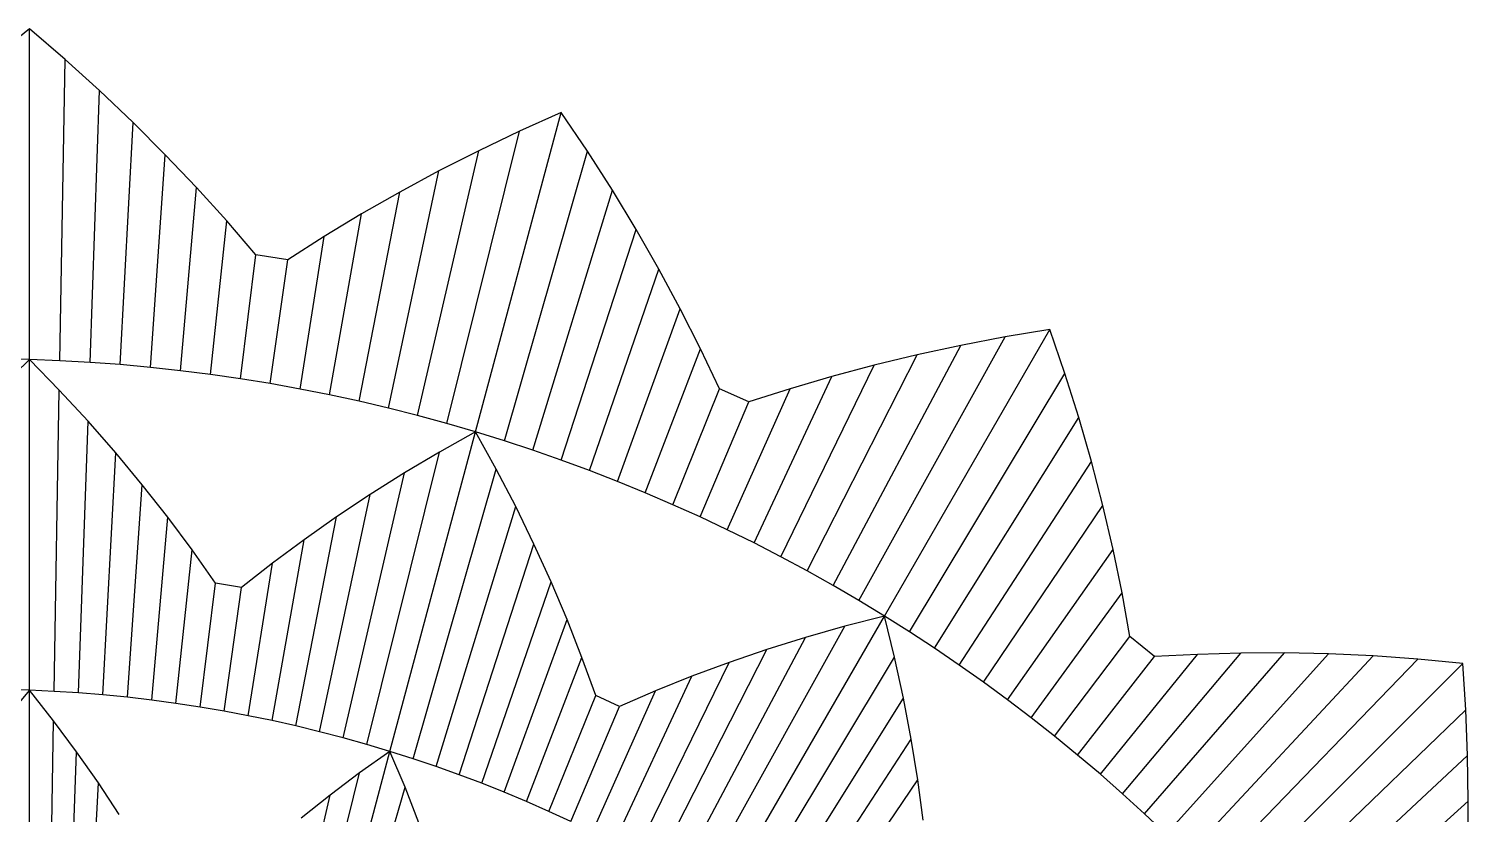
# Model space of a CAD drawing. Header units: metres. Extents: x -32.5 to 30, y -28.8 to 31.2.
# Drawn here: x -0.01 to 21.74, y 19.38 to 31.25 of the extents above; entities that cross this region are included whole.
import ezdxf

# ---------------------------------------------------------------- set-up
doc = ezdxf.new("R2010")
doc.units = ezdxf.units.M
for name, color, linetype in [('Fill', 3, 'Continuous'), ('Inner', 2, 'Continuous'), ('Outer', 1, 'Continuous')]:
    doc.layers.add(name, color=color, linetype=linetype)

msp = doc.modelspace()

# ---------------------------------------------------------------- linework, layer by layer
at = {"layer": 'Fill'}
for p, q in [((0, 26.25), (0, 31.25)), ((0.458, 26.232), (0.537, 30.787)), ((0.915, 26.206), (1.059, 30.315)), ((1.372, 26.172), (1.564, 29.834)), ((6.74, 25.154), (8.034, 29.984)), ((6.303, 25.282), (7.405, 29.702)), ((5.864, 25.401), (6.789, 29.407)), ((7.174, 25.02), (8.43, 29.399)), ((1.827, 26.131), (2.052, 29.345)), ((5.423, 25.513), (6.185, 29.1)), ((2.282, 26.081), (2.524, 28.848)), ((4.98, 25.618), (5.594, 28.781)), ((7.606, 24.877), (8.808, 28.809)), ((2.735, 26.023), (2.979, 28.344)), ((4.534, 25.714), (5.017, 28.45)), ((4.087, 25.803), (4.452, 28.108)), ((8.034, 24.727), (9.168, 28.215)), ((3.187, 25.958), (3.417, 27.833)), ((3.638, 25.885), (3.901, 27.755)), ((8.46, 24.57), (9.509, 27.617)), ((8.883, 24.406), (9.833, 27.016)), ((12.531, 22.606), (14.74, 26.591)), ((12.917, 22.372), (15.417, 26.702)), ((9.303, 24.234), (10.139, 26.413)), ((11.747, 23.055), (13.412, 26.322)), ((12.141, 22.834), (14.071, 26.464)), ((0, 21.25), (0, 26.25)), ((11.349, 23.269), (12.761, 26.165)), ((10.947, 23.476), (12.121, 25.993)), ((13.298, 22.132), (15.644, 26.036)), ((0.371, 21.233), (0.45, 25.788)), ((9.719, 24.055), (10.427, 25.807)), ((10.541, 23.676), (11.49, 25.808)), ((10.132, 23.869), (10.87, 25.608)), ((0.741, 21.209), (0.884, 25.318)), ((13.675, 21.884), (15.853, 25.371)), ((5.446, 20.325), (6.74, 25.154)), ((1.11, 21.179), (1.302, 24.841)), ((5.094, 20.43), (6.196, 24.85)), ((5.796, 20.213), (7.052, 24.592)), ((14.047, 21.631), (16.044, 24.706)), ((4.74, 20.529), (5.664, 24.535)), ((1.478, 21.143), (1.703, 24.357)), ((4.383, 20.623), (5.146, 24.209)), ((6.144, 20.096), (7.346, 24.027)), ((14.415, 21.371), (16.217, 24.042)), ((1.846, 21.1), (2.088, 23.867)), ((4.026, 20.71), (4.64, 23.873)), ((3.666, 20.79), (4.148, 23.526)), ((2.213, 21.051), (2.456, 23.371)), ((6.489, 19.972), (7.622, 23.459)), ((14.778, 21.105), (16.371, 23.38)), ((3.305, 20.865), (3.67, 23.17)), ((2.578, 20.995), (2.808, 22.87)), ((6.832, 19.843), (7.881, 22.889)), ((2.942, 20.933), (3.205, 22.804)), ((15.135, 20.832), (16.507, 22.72)), ((7.173, 19.707), (8.123, 22.318)), ((10.107, 18.233), (12.316, 22.218)), ((10.417, 18.042), (12.917, 22.372)), ((9.794, 18.419), (11.724, 22.049)), ((15.488, 20.554), (16.625, 22.062)), ((9.477, 18.6), (11.142, 21.867)), ((10.723, 17.846), (13.069, 21.751)), ((15.836, 20.269), (16.999, 21.758)), ((16.179, 19.979), (17.647, 21.792)), ((16.516, 19.683), (18.302, 21.811)), ((16.848, 19.381), (18.962, 21.813)), ((17.174, 19.074), (19.628, 21.799)), ((17.495, 18.761), (20.299, 21.768)), ((7.511, 19.566), (8.347, 21.745)), ((9.157, 18.775), (10.57, 21.671)), ((17.81, 18.443), (20.975, 21.72)), ((18.12, 18.12), (21.655, 21.655)), ((8.834, 18.944), (10.008, 21.462)), ((0, 16.25), (0, 21.25)), ((7.846, 19.419), (8.554, 21.171)), ((8.508, 19.108), (9.457, 21.24)), ((11.025, 17.644), (13.204, 21.131)), ((8.178, 19.267), (8.916, 21.005)), ((18.423, 17.791), (21.7, 20.956)), ((0.283, 16.234), (0.363, 20.788)), ((11.324, 17.437), (13.321, 20.512)), ((0.566, 16.212), (0.71, 20.321)), ((4.152, 15.495), (5.446, 20.325)), ((18.721, 17.457), (21.727, 20.261)), ((0.848, 16.186), (1.04, 19.848)), ((3.884, 15.579), (4.986, 19.999)), ((11.619, 17.226), (13.421, 19.897)), ((3.615, 15.658), (4.54, 19.663)), ((4.418, 15.407), (5.674, 19.786)), ((19.012, 17.119), (21.737, 19.572))]:
    msp.add_line(p, q, dxfattribs=at)
at = {"layer": 'Inner'}
for p, q in [((0, 26.25), (-0.458, 26.26)), ((0.458, 26.232), (0, 26.25)), ((0.915, 26.206), (0.458, 26.232)), ((1.372, 26.172), (0.915, 26.206)), ((1.827, 26.131), (1.372, 26.172)), ((2.282, 26.081), (1.827, 26.131)), ((2.735, 26.023), (2.282, 26.081)), ((3.187, 25.958), (2.735, 26.023)), ((3.638, 25.885), (3.187, 25.958)), ((4.087, 25.803), (3.638, 25.885)), ((4.534, 25.714), (4.087, 25.803)), ((4.98, 25.618), (4.534, 25.714)), ((5.423, 25.513), (4.98, 25.618)), ((5.864, 25.401), (5.423, 25.513)), ((6.303, 25.282), (5.864, 25.401)), ((6.74, 25.154), (6.303, 25.282)), ((7.174, 25.02), (6.74, 25.154)), ((7.606, 24.877), (7.174, 25.02)), ((8.034, 24.727), (7.606, 24.877)), ((8.46, 24.57), (8.034, 24.727)), ((8.883, 24.406), (8.46, 24.57)), ((9.303, 24.234), (8.883, 24.406)), ((9.719, 24.055), (9.303, 24.234)), ((10.132, 23.869), (9.719, 24.055)), ((10.541, 23.676), (10.132, 23.869)), ((10.947, 23.476), (10.541, 23.676)), ((11.349, 23.269), (10.947, 23.476)), ((11.747, 23.055), (11.349, 23.269)), ((12.141, 22.834), (11.747, 23.055)), ((12.531, 22.606), (12.141, 22.834)), ((12.917, 22.372), (12.531, 22.606)), ((13.298, 22.132), (12.917, 22.372)), ((13.675, 21.884), (13.298, 22.132)), ((14.047, 21.631), (13.675, 21.884)), ((14.415, 21.371), (14.047, 21.631)), ((14.778, 21.105), (14.415, 21.371)), ((0, 21.25), (-0.371, 21.261)), ((0.371, 21.233), (0, 21.25)), ((0.741, 21.209), (0.371, 21.233)), ((1.11, 21.179), (0.741, 21.209)), ((1.478, 21.143), (1.11, 21.179)), ((1.846, 21.1), (1.478, 21.143)), ((2.213, 21.051), (1.846, 21.1)), ((15.135, 20.832), (14.778, 21.105)), ((2.578, 20.995), (2.213, 21.051)), ((2.942, 20.933), (2.578, 20.995)), ((3.305, 20.865), (2.942, 20.933)), ((3.666, 20.79), (3.305, 20.865)), ((4.026, 20.71), (3.666, 20.79)), ((4.383, 20.623), (4.026, 20.71)), ((15.488, 20.554), (15.135, 20.832)), ((4.74, 20.529), (4.383, 20.623)), ((5.094, 20.43), (4.74, 20.529)), ((15.836, 20.269), (15.488, 20.554)), ((5.446, 20.325), (5.094, 20.43)), ((5.796, 20.213), (5.446, 20.325)), ((16.179, 19.979), (15.836, 20.269)), ((6.144, 20.096), (5.796, 20.213)), ((6.489, 19.972), (6.144, 20.096)), ((6.832, 19.843), (6.489, 19.972)), ((7.173, 19.707), (6.832, 19.843)), ((16.516, 19.683), (16.179, 19.979)), ((7.511, 19.566), (7.173, 19.707)), ((16.848, 19.381), (16.516, 19.683)), ((7.846, 19.419), (7.511, 19.566)), ((8.178, 19.267), (7.846, 19.419)), ((17.174, 19.074), (16.848, 19.381))]:
    msp.add_line(p, q, dxfattribs=at)
at = {"layer": 'Outer'}
for p, q in [((0, 31.25), (-0.538, 30.815)), ((0.537, 30.787), (0, 31.25)), ((1.059, 30.315), (0.537, 30.787)), ((1.564, 29.834), (1.059, 30.315)), ((2.052, 29.345), (1.564, 29.834)), ((8.034, 29.984), (7.405, 29.702)), ((8.43, 29.399), (8.034, 29.984)), ((7.405, 29.702), (6.789, 29.407)), ((6.789, 29.407), (6.185, 29.1)), ((8.808, 28.809), (8.43, 29.399)), ((2.524, 28.848), (2.052, 29.345)), ((6.185, 29.1), (5.594, 28.781)), ((2.979, 28.344), (2.524, 28.848)), ((5.594, 28.781), (5.017, 28.45)), ((9.168, 28.215), (8.808, 28.809)), ((3.417, 27.833), (2.979, 28.344)), ((5.017, 28.45), (4.452, 28.108)), ((4.452, 28.108), (3.901, 27.755)), ((9.509, 27.617), (9.168, 28.215)), ((3.901, 27.755), (3.417, 27.833)), ((9.833, 27.016), (9.509, 27.617)), ((10.139, 26.413), (9.833, 27.016)), ((14.74, 26.591), (14.071, 26.464)), ((15.417, 26.702), (14.74, 26.591)), ((15.644, 26.036), (15.417, 26.702)), ((10.427, 25.807), (10.139, 26.413)), ((13.412, 26.322), (12.761, 26.165)), ((14.071, 26.464), (13.412, 26.322)), ((0, 26.25), (-0.451, 25.816)), ((0.45, 25.788), (0, 26.25)), ((12.761, 26.165), (12.121, 25.993)), ((12.121, 25.993), (11.49, 25.808)), ((15.853, 25.371), (15.644, 26.036)), ((0.884, 25.318), (0.45, 25.788)), ((10.87, 25.608), (10.427, 25.807)), ((11.49, 25.808), (10.87, 25.608)), ((1.302, 24.841), (0.884, 25.318)), ((16.044, 24.706), (15.853, 25.371)), ((6.74, 25.154), (6.196, 24.85)), ((7.052, 24.592), (6.74, 25.154)), ((1.703, 24.357), (1.302, 24.841)), ((6.196, 24.85), (5.664, 24.535)), ((7.346, 24.027), (7.052, 24.592)), ((16.217, 24.042), (16.044, 24.706)), ((5.664, 24.535), (5.146, 24.209)), ((2.088, 23.867), (1.703, 24.357)), ((5.146, 24.209), (4.64, 23.873)), ((7.622, 23.459), (7.346, 24.027)), ((16.371, 23.38), (16.217, 24.042)), ((2.456, 23.371), (2.088, 23.867)), ((4.64, 23.873), (4.148, 23.526)), ((4.148, 23.526), (3.67, 23.17)), ((2.808, 22.87), (2.456, 23.371)), ((7.881, 22.889), (7.622, 23.459)), ((16.507, 22.72), (16.371, 23.38)), ((3.67, 23.17), (3.205, 22.804)), ((3.205, 22.804), (2.808, 22.87)), ((8.123, 22.318), (7.881, 22.889)), ((16.625, 22.062), (16.507, 22.72)), ((8.347, 21.745), (8.123, 22.318)), ((12.316, 22.218), (11.724, 22.049)), ((12.917, 22.372), (12.316, 22.218)), ((13.069, 21.751), (12.917, 22.372)), ((11.724, 22.049), (11.142, 21.867)), ((16.999, 21.758), (16.625, 22.062)), ((11.142, 21.867), (10.57, 21.671)), ((13.204, 21.131), (13.069, 21.751)), ((17.647, 21.792), (16.999, 21.758)), ((18.302, 21.811), (17.647, 21.792)), ((18.962, 21.813), (18.302, 21.811)), ((19.628, 21.799), (18.962, 21.813)), ((20.299, 21.768), (19.628, 21.799)), ((20.975, 21.72), (20.299, 21.768)), ((8.554, 21.171), (8.347, 21.745)), ((10.57, 21.671), (10.008, 21.462)), ((21.655, 21.655), (20.975, 21.72)), ((21.7, 20.956), (21.655, 21.655)), ((10.008, 21.462), (9.457, 21.24)), ((0, 21.25), (-0.363, 20.816)), ((0.363, 20.788), (0, 21.25)), ((8.916, 21.005), (8.554, 21.171)), ((9.457, 21.24), (8.916, 21.005)), ((13.321, 20.512), (13.204, 21.131)), ((21.727, 20.261), (21.7, 20.956)), ((0.71, 20.321), (0.363, 20.788)), ((13.421, 19.897), (13.321, 20.512)), ((1.04, 19.848), (0.71, 20.321)), ((5.446, 20.325), (4.986, 19.999)), ((5.674, 19.786), (5.446, 20.325)), ((21.737, 19.572), (21.727, 20.261)), ((1.354, 19.369), (1.04, 19.848)), ((4.986, 19.999), (4.54, 19.663)), ((13.503, 19.284), (13.421, 19.897)), ((4.54, 19.663), (4.106, 19.318)), ((5.884, 19.246), (5.674, 19.786)), ((21.729, 18.889), (21.737, 19.572))]:
    msp.add_line(p, q, dxfattribs=at)

doc.saveas('drawing.dxf')
